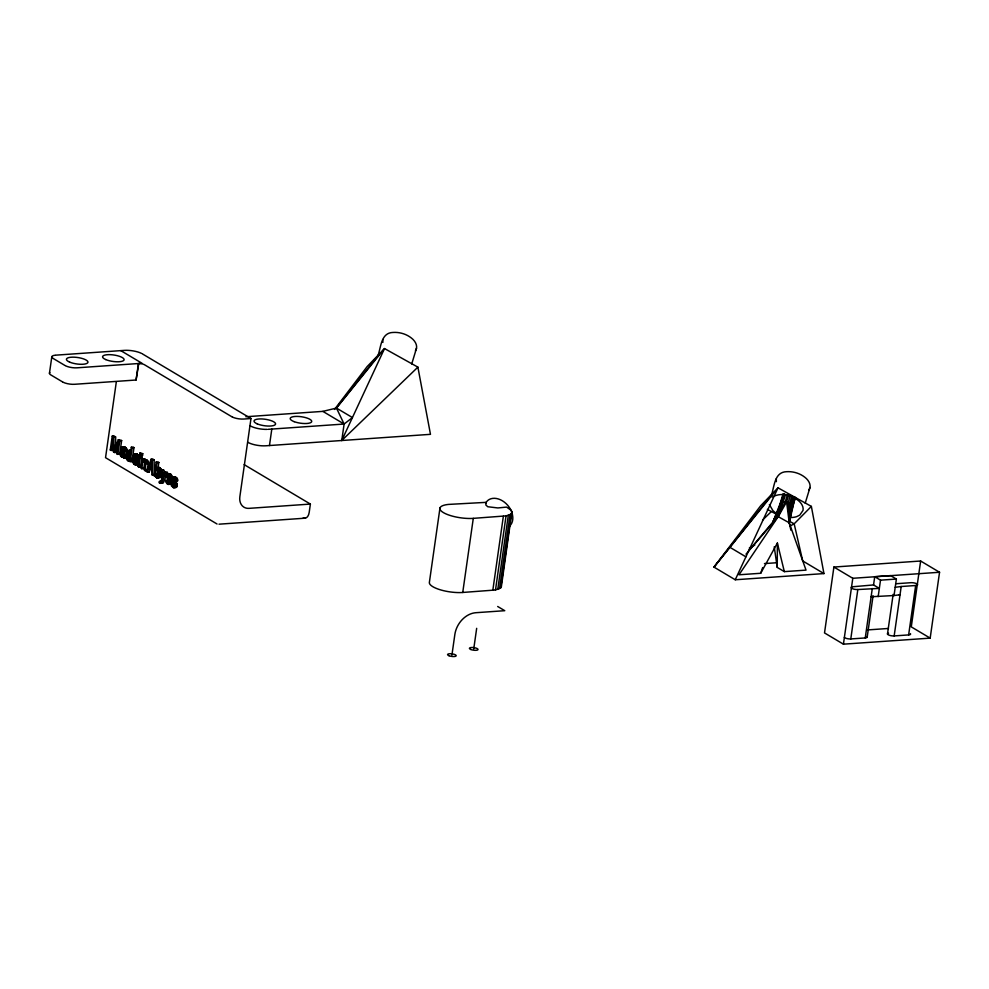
<?xml version="1.0" encoding="UTF-8"?>
<svg xmlns="http://www.w3.org/2000/svg" width="989" height="989" viewBox="0 0 989 989"><rect width="100%" height="100%" fill="white"/><g stroke="black" fill="none" stroke-linecap="round" stroke-linejoin="round"><path stroke-width="1.48" d="M748.525 550.898L772.965 521.957L780.16 503.586L781.99 502.128L786.601 501.942L789.222 522.798L806.023 570.121L784.339 571.63L777.243 567.414L777.379 543.048L760.689 573.274L739.006 574.782L778.195 516.654L786.601 501.942L788.777 494.784M138.955 460.862C135.864 462.308 138.114 450.972 133.342 455.187C131.376 458.513 131.896 466.4 137.508 464.484L138.608 463L137.867 462.061L136.062 462.184C134.615 465.646 132.217 460.454 133.305 458.698L135.11 458.562M137.187 460.639L139.004 460.515C139.672 457.722 138.547 452.739 134.64 454.149M439.969 507.975L429.424 582.076A21.795 6.515 8.1 0 0 439.203 589.456A21.795 6.515 8.1 0 0 461.542 592.547L495.501 589.988L500.731 587.812L500.793 584.561M511.894 512.71L511.35 510.448L506.591 507.097L497.863 507.95L487.787 506.739L485.809 504.971L486.316 502.35L448.512 504.415A21.795 6.515 8.1 0 0 443.406 512.599A21.795 6.515 8.1 0 0 472.087 518.446L506.047 515.887L510.064 514.589L511.894 512.71A16.801 12.078 49.5 0 1 509.706 525.95M154.816 476.451L155.199 475.029C158.401 484.721 162.728 464.694 156.188 468.489L157.041 462.543L156.163 462.024L154.173 476.068L156.621 476.327L157.004 474.905L157.202 475.857M156.064 477.341L157.881 477.217C162.616 479.319 163.222 465.189 157.14 467.636M121.758 452.022L123.872 452.653L123.563 454.804C120.633 458.686 119.372 449.525 124.107 451.911L121.338 452.245M121.672 455.731L123.477 455.608L122.648 454.05L123.143 452.121M168.204 484.474C173.557 484.833 162.641 469.083 169.49 477.576L170.405 477.613L169.898 475.437L167.895 473.805C162.851 473.521 173.866 489.629 166.399 480.506L165.472 480.53L165.645 481.73L167.326 484.153L171.072 483.942L171.554 480.518L169.144 477.044L169.168 475.313L167.364 475.449M170.912 483.769L171.839 483.745L172.951 486.279L174.756 486.155L173.644 483.621L170.912 483.769L171.456 485.982L173.656 487.713C178.997 488.072 168.081 472.322 174.942 480.815C176.858 482.236 178.552 486.724 175.461 487.589L174.571 487.256M172.951 486.279C176.858 485.995 171.789 481.643 171.777 479.776C171.085 475.214 178.576 476.624 177.649 480.728L174.942 480.815L174.62 478.565L175.782 478.342L173.063 478.379M121.919 446.929L124.416 446.707L126.604 448.697L125.924 458.043L124.12 458.179L124.565 448.314L121.919 446.929L120.881 448.351L121.647 449.29L123.452 449.167L124.12 448.091L122.315 448.215L121.647 449.29M144.035 459.959C150.6 458.13 147.41 467.797 147.052 470.628L145.247 470.752L145.976 461.084L144.579 459.885L142.911 460.874L143.158 459.143L142.317 458.649L140.957 468.205L141.835 468.724L143.64 468.601L145.074 461.455L142.762 462.172L141.835 468.724M124.12 458.179L123.427 456.114L121.882 456.967L120.584 456.077L119.953 454.075L120.757 451.132L124.07 450.749L120.757 451.132M127.049 456.584C130.276 440.612 131.426 468.588 127.049 456.584L128.854 456.461L129.992 451.886L128.187 452.01M159.971 481.878L161.64 480.308L161.071 469.812L162.011 470.368L162.357 478.997L164.792 472.025L167.487 472.421L163.469 482.447L160.465 483.337L159.291 482.719L159.414 481.433L161.776 481.754L159.414 481.433M161.219 481.309L161.096 482.595L159.291 482.719M746.003 554.161L778.195 516.654L779.827 504.6L783.201 493.573M49.45 373.298L51.799 356.831M116.331 381.828L105.539 457.672L217.061 524.009M111.102 450.428L110.261 449.921L112.227 436.137L114.032 436.013L115.602 436.94L115.936 448.363L114.118 448.487L114.18 450.675L118.297 439.746L121.647 440.538L119.681 454.334L116.986 453.926L118.593 441.366L114.637 452.529L113.438 451.812L112.857 437.942L111.102 450.428L112.907 450.304L113.673 444.914M117.876 454.458L119.842 440.674L118.297 439.746M63.16 382.249A8.716 2.608 8.1 0 0 74.62 384.288L136.074 380.011L138.423 363.532L142.033 363.284L120.769 350.625M136.074 380.011L138.781 363.519M128.199 460.763L129.534 459.885L129.336 461.282L131.994 461.665L133.985 447.621L133.119 447.102L131.314 447.226L130.474 453.11C127.062 444.012 122.562 463.581 130.474 460.577M130.189 461.789L132.18 447.745L131.314 447.226M139.894 453.197L139.634 455.051L140.71 455.694L142.515 455.558L142.775 453.704L139.894 453.197L142.775 453.704M138.101 466.499L139.461 456.943L141.266 456.819L142.156 457.338L140.797 466.895L138.101 466.499L140.797 466.895M138.979 467.031L140.339 457.462L139.461 456.943M140.71 455.694L140.97 453.827M144.715 460.75L144.963 459.02L142.317 458.649M155.434 473.818C158.648 457.277 160.107 484.981 155.434 473.818L157.239 473.694L158.611 468.774M156.163 462.024L158.846 462.419L158.005 468.366L159.402 467.463M142.317 353.839L250.983 418.532L239.845 496.762A13.08 10.15 -59.2 0 0 248.931 508.358L310.385 504.069L309.211 512.302A8.716 4.846 86 0 1 303.314 517.729M269.465 445.544L271.802 429.078M417.89 367.142L341.761 440.501L344.11 424.034L336.47 408.074L384.523 348.561L417.89 367.142L430.475 434.332L265.843 445.792A13.08 3.907 8.1 0 1 247.918 442.33M451.911 655.138L454.841 634.555A21.795 16.912 -59.2 0 1 475.845 612.71L504.761 610.695L497.677 606.48M462.741 592.485L473.286 518.372M473.743 648.908L476.673 628.324M492.806 590.371L503.352 516.27M495.501 589.988L506.047 515.887M497.764 589.419L508.309 515.318M499.519 588.69L510.064 514.589M500.731 587.812L511.276 513.711M501.349 586.811L511.919 511.61M833.9 567.043L824.517 632.923L843.419 644.173L930.179 638.128L939.55 572.26L920.648 561.01L833.9 567.043L852.79 578.293L939.55 572.26M843.419 644.173L852.79 578.293M844.322 637.411A4.364 1.298 8.1 0 0 850.787 638.943L857.822 589.543L879.345 588.393L873.559 584.944L853.099 586.724A4.364 1.298 8.1 0 0 851.85 588.381A4.364 1.298 8.1 0 0 857.822 589.543M850.787 638.943L865.251 637.942L872.286 588.529M873.559 584.944L874.721 576.711L890.595 575.61L896.38 579.059L894.031 595.526L871.111 596.763A4.364 1.298 8.1 0 0 873.064 595.848L867.205 637.015M878.17 596.627L880.507 580.16L874.721 576.711M887.492 634.036L893.141 594.389M888.592 633.22A4.364 1.298 8.1 0 0 888.53 634.95A4.364 1.298 8.1 0 0 894.167 635.927L901.202 586.514L915.666 585.513A4.364 1.298 8.1 0 0 916.914 583.856A4.364 1.298 8.1 0 0 910.931 582.694L896.479 583.708M894.167 635.927L908.631 634.913L915.666 585.513M920.648 561.01L911.277 626.878L930.179 638.128M779.938 505.7L772.965 521.957L778.195 516.654L780.16 503.586M128.088 454.136L128.298 452.987M790.903 530.228L789.222 522.798L778.195 516.654L783.511 494.154M173.755 478.107L174.113 481.42M787.442 494.599L785.266 501.757L778.195 516.654L784.598 493.548M133.478 457.623C133.799 453.321 137.706 456.671 136.445 459.391L133.478 457.623L137.261 458.673M135.283 457.487L136.272 455.41M377.588 356.695C381.074 348.215 380.468 332.798 392.967 332.452C400.211 331.945 407.678 334.393 412.994 339.4A17.431 10.805 16.9 0 1 416.517 348.202L411.733 363.952M770.629 497.38C774.535 488.665 773.373 472.186 786.44 471.704C793.697 471.209 801.152 473.644 806.468 478.651A17.431 10.805 16.9 0 1 810.003 487.466L805.207 503.216M780.37 504.266L782.991 495.674M785.55 494.624L778.195 516.654M790.409 495.291L788.233 502.449L789.222 522.798L792.424 506.343L790.965 504.143L786.601 501.942M791.892 496.045L789.716 503.203L789.222 522.798L795.032 497.751M793.141 496.985L790.965 504.143L789.222 522.798L791.892 505.218L794.501 496.626M791.732 507.963L794.34 499.371M795.576 497.418L790.471 512.636M760.689 573.274L762.655 567.624M149.252 467.018L151.366 460.787L151.688 468.465L149.252 467.018L151.057 466.882L151.762 464.867M114.637 452.529L116.442 452.406L118.223 447.523M147.472 472.074L148.894 468.18L151.713 469.862L151.861 474.695L154.643 475.14L154.061 459.836L152.875 459.131L151.07 459.255L146.557 471.53L149.277 471.951L150.699 468.057M167.487 472.421L165.682 472.557L162.258 481.383L160.465 483.337M790.854 511.548L792.535 507.444L791.287 509.397M415.429 350.811L416.517 348.202M808.915 490.074L810.003 487.466M159.588 475.845L160.033 474.819M341.761 440.501L384.523 348.561L367.191 366.523L334.505 409.446M735.247 579.764L777.997 487.824L811.363 506.393L823.948 573.583L735.247 579.764L713.984 567.105L760.665 505.775L777.997 487.824L713.984 567.105L772.149 494.141M777.057 513.699L772.965 521.957L776.031 516.851M135.011 464.731L136.803 463.124L138.608 463M122.092 451.726L122.562 451.009M335.753 408.704L378.663 354.878M811.363 506.393L794.167 523.824L790.087 526.024M762.556 520.09L771.383 511.536L776.748 514.428M166.918 474.176L169.7 473.682L171.196 474.547L172.21 477.489L169.49 477.576M175.152 476.921L173.335 477.044M268.192 429.325L344.11 424.034L352.43 417.568L336.47 408.074L322.847 411.375L246.929 416.666A13.08 3.907 8.1 0 0 245.902 416.765M135.592 454.495L136.445 454.025M143.269 461.579C147.472 460.033 144.085 468.798 144.357 470.22L145.247 470.752M145.284 460.169L146.384 459.761M749.316 548.03L754.755 545.1M772.582 496.923C781.199 492.065 792.523 495.155 799.508 501.559A17.431 10.805 16.9 0 1 803.031 510.373L799.78 515.121L796.689 516.629A17.431 10.805 16.9 0 1 790.075 517.519M129.695 450.366L130.919 450.403L129.114 450.527M122.315 448.215L124.552 447.968M162.851 483.089L161.615 482.978M124.416 446.707L121.338 447.436M895.206 587.293L901.202 586.514M894.031 595.526L900.027 594.748A4.364 1.298 8.1 0 1 899.013 594.772M55.705 355.162L124.391 350.378A13.08 3.907 8.1 0 1 141.575 353.432M138.423 363.532L76.969 367.821A8.716 2.608 8.1 0 1 65.509 365.782M250.983 418.532L243.751 419.039A8.716 2.608 8.1 0 1 232.291 416.999M112.227 436.137L115.602 436.94M119.842 440.674L121.647 440.538M123.415 447.139L125.232 447.016M124.255 447.856L126.073 447.733M121.944 448.61L123.749 448.487M124.565 448.314L126.369 448.178M132.18 447.745L133.985 447.621M124.799 448.821L126.604 448.697M110.261 449.921L112.907 450.304M124.948 449.402L126.753 449.278M125.034 450.044L126.839 449.908M127.89 450.49L130.499 450.23M113.438 451.812L116.442 452.406M129.571 450.91L131.376 450.786M124.96 451.503L126.765 451.38M128.483 451.825L130.288 451.701M121.041 452.702L122.846 452.566M127.915 452.356L129.72 452.233M120.868 453.382L122.673 453.259M116.986 453.926L119.681 454.334M127.47 453.358L129.275 453.234M120.831 454.174L122.648 454.05M120.992 454.878L122.797 454.742M124.453 455.002L126.258 454.878M127.173 454.816L128.978 454.693M134.207 454.297L136.902 454.05M121.264 455.373L123.081 455.249M135.567 454.371L137.372 454.248M136.074 454.779L137.891 454.656M134.467 455.533L138.312 455.2M121.301 456.745L124.231 456.819L121.882 456.967M134.183 455.805L135.988 455.669M136.841 456.028L138.645 455.904M133.775 456.547L135.58 456.423M127.099 457.351L128.904 457.227L129.918 459.329L128.1 459.452M123.328 457.697L125.924 458.043M137.1 456.869L138.905 456.745M127.235 458.043L129.04 457.919M140.339 457.462L142.156 457.338M137.248 457.734L139.066 457.61M127.593 458.921L129.398 458.797M137.323 458.649L139.128 458.525M143.158 459.143L144.963 459.02M137.298 459.613L139.103 459.489M127.705 460.577L130.004 460.639M133.194 460.392L134.999 460.268L136.198 463.173L134.393 463.297M143.479 460.293L146.916 459.947M133.255 461.146L135.06 461.01M151.07 459.255L154.061 459.836M145.742 460.676L147.546 460.54M133.391 461.814L135.209 461.69M145.976 461.084L147.781 460.961M146.149 461.579L147.954 461.455M133.799 462.716L135.604 462.592M142.762 462.172L144.567 462.048M146.31 462.58L148.115 462.456M136.297 464.076L138.101 463.952M157.041 462.543L158.846 462.419M134.22 464.434L136.816 464.595M135.703 464.607L137.508 464.484M146.248 463.717L148.053 463.594M158.03 467.748L159.835 467.624M156.645 467.933L158.45 467.809M158.487 468.118L160.305 467.995M156.806 468.897L160.688 468.526M156.398 469.268L158.203 469.145M159.18 469.33L160.984 469.194M155.99 469.899L157.795 469.775M161.071 469.812L163.815 470.232L163.951 474.745M159.402 470.146L161.207 470.022M162.011 470.368L163.815 470.232M146.557 471.53L149.277 471.951M159.526 471.011L161.343 470.888M159.575 471.938L161.38 471.815M159.538 472.94L161.355 472.816M159.427 474.003L161.232 473.879M151.861 474.695L154.643 475.14M155.607 474.769L157.412 474.633L158.339 476.278M167.215 473.929L169.7 473.682M168.711 474.102L170.516 473.978M159.217 475.14L161.022 475.017M155.854 475.511L157.659 475.388M169.391 474.671L171.196 474.547M156.163 476.055L157.968 475.932M158.932 476.092L160.75 475.969M169.898 475.437L171.703 475.313M167.228 475.932L169.032 475.808M158.586 476.859L160.391 476.735M167.203 476.599L169.008 476.475M170.232 476.426L172.037 476.29M158.153 477.452L159.971 477.328M156.546 477.749L158.351 477.625M156.967 477.922L159.575 477.65M167.339 477.168L169.144 477.044M167.623 477.675L169.44 477.539M172.667 477.18L174.472 477.044M175.955 477.217L174.151 477.341L175.844 480.852M172.123 477.774L173.94 477.65M168.118 478.268L169.923 478.132M174.83 477.91L176.635 477.786M171.95 478.231L175.276 478.157M168.526 478.713L170.343 478.577M172.803 478.688L174.62 478.565M175.337 478.676L177.155 478.552M172.667 479.171L174.472 479.047M169.304 479.702L171.109 479.578M172.642 479.85L174.447 479.714M175.683 479.665L177.488 479.541M165.472 480.53L168.204 480.382L169.317 482.904L167.5 483.04M172.778 480.407L174.583 480.283M169.749 480.642L171.554 480.518M166.498 481.383L168.303 481.26M173.075 480.914L177.649 480.728M169.898 481.532L171.703 481.408M173.557 481.507L175.362 481.383M161.664 482.583L163.469 482.447M166.708 482.1L168.513 481.964M173.977 481.952L175.782 481.828M167.054 482.644L168.859 482.521M169.836 482.558L171.653 482.434M173.05 482.521L174.855 482.397M169.712 483.176L171.517 483.052M174.744 482.941L176.561 482.817M169.527 483.683L171.332 483.559M169.267 484.066L171.072 483.942M168.946 484.326L170.751 484.202M175.189 483.881L177.006 483.757M171.938 484.622L173.743 484.499M175.337 484.771L177.142 484.647M172.16 485.339L173.965 485.203M172.494 485.883L174.299 485.76M175.288 485.809L177.093 485.673M175.152 486.427L176.969 486.291M174.966 486.922L176.771 486.798M172.766 487.392L176.512 487.181M173.656 487.713L176.203 487.441M219.014 524.182L305.218 518.174M764.46 563.582L776.699 562.741M880.507 580.16L896.38 579.059M867.143 629.956L888.443 628.46M168.204 480.382L167.277 480.407L168.377 483.423M172.729 483.646L173.644 483.621M171.295 477.452L172.21 477.489M121.412 450.811L124.021 451.602L124.021 449.204L122.747 448.104M169.131 484.017L170.021 484.35M767.365 509.384L771.383 511.536M788.802 520.931L794.167 523.824L802.697 560.924L823.948 573.583M729.956 547.325L745.904 556.832M322.847 411.375L344.11 424.034M231.797 416.728L144.394 364.694A4.364 1.298 8.1 0 0 139.165 363.519M244.135 464.62L310.385 504.069M65.014 365.51L53.196 358.475A8.716 2.608 8.1 0 1 55.025 355.224M62.666 381.977L50.859 374.942A8.716 2.608 8.1 0 1 49.846 372.581M141.439 454.928L142.515 455.558M164.792 472.025L165.682 472.557M133.305 458.698L137.137 460.985M131.141 461.158L131.994 461.665M142.775 468.081L143.64 468.601M146.162 470.096L147.052 470.628M122.685 448.227L123.452 449.167M136.062 462.184L136.803 463.124M769.393 504.575L772.854 510.485A17.431 10.805 16.9 0 0 776.031 513.081M176.487 479.195L176.747 480.691M777.379 543.048L784.339 571.63M157.239 473.694L157.412 474.633M138.089 456.658L138.287 457.82M774.226 546.818L777.243 567.414M128.854 456.461L128.904 457.227M152.257 459.972L152.838 475.276M113.797 437.064L114.118 448.487M776.291 478.763L776.353 481.668M382.817 339.511L382.879 342.417M267.092 429.374A13.08 3.907 8.1 0 1 250.266 425.863M866.994 636.656A4.364 1.298 8.1 0 1 865.251 637.942M910.375 633.628A4.364 1.298 8.1 0 1 908.631 634.913M485.648 503.129A16.801 12.078 49.5 0 1 498.481 499A16.801 12.078 49.5 0 1 511.511 511.375M294.178 421.66A10.891 3.264 8.1 0 0 311.609 421.858A10.891 3.264 8.1 0 0 297.046 416.406A10.891 3.264 8.1 0 0 294.178 421.66M257.177 423.836A10.891 3.264 8.1 0 0 275.226 424.689A10.891 3.264 8.1 0 0 261.974 418.953A10.891 3.264 8.1 0 0 257.177 423.836M105.712 359.563A10.891 3.264 8.1 0 0 123.761 360.404A10.891 3.264 8.1 0 0 110.508 354.68A10.891 3.264 8.1 0 0 105.712 359.563M69.564 362.073A10.891 3.264 8.1 0 0 87.613 362.926A10.891 3.264 8.1 0 0 74.36 357.19A10.891 3.264 8.1 0 0 69.564 362.073M470.863 649.513A4.364 1.298 8.1 0 0 477.971 649.724A4.364 1.298 8.1 0 0 472.396 647.486A4.364 1.298 8.1 0 0 470.863 649.513M449.031 655.744A4.364 1.298 8.1 0 0 456.139 655.954A4.364 1.298 8.1 0 0 450.564 653.717A4.364 1.298 8.1 0 0 449.031 655.744"/></g></svg>
